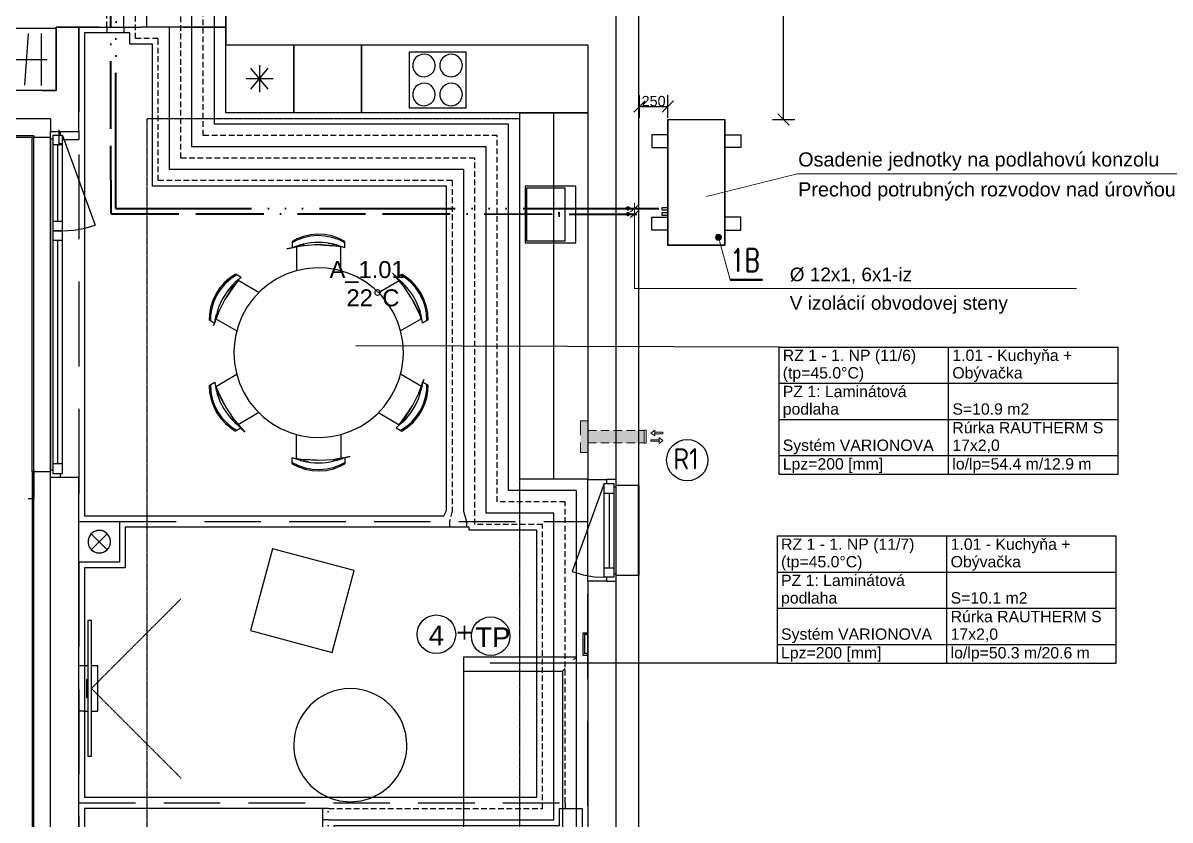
# Model space of a CAD drawing. Header units: millimetres. Extents: x -9498 to 115159, y -2045 to 31741.
# Drawn here: x 9989 to 20133, y 1968 to 9016 of the extents above; entities that cross this region are included whole.
import ezdxf

# ---------------------------------------------------------------- set-up
doc = ezdxf.new("R2010")
doc.units = ezdxf.units.MM
for name, pattern in [('__IARKOVAN___3MM', [6, 3, -3]), ('ACAD_ISO06W100', [36, 24, -3, 0, -3, 0, -3, 0, -3]), ('ACAD_ISO11W100', [33, 12, -3, 12, -3, 0, -3]), ('CIARKOVANA_1_5MM', [3, 1.5, -1.5]), ('DASH', [75, 50, -25]), ('DASHEDX2', [38.1, 25.4, -12.7]), ('DOT', [25, 0, -25]), ('NAD_ROVINOU_REZU__VIDITE__N___', [6, 3, -1.5, 0, -1.5])]:
    doc.linetypes.add(name, pattern=pattern)
doc.layers.get('Defpoints').update_dxf_attribs({"color": 242})
for name, color, linetype in [('DILATA_N___K_RY', 7, 'Continuous'), ('DXF_LAYER', 1, 'Continuous'), ('koty1', 7, 'Continuous'), ('ODVODN__POTRUBIE___PODL__VYK_', 7, 'Continuous'), ('PODLAHOVKA', 7, 'Continuous'), ('PR_VODN__POTRUBIE___PODL__VYK_', 7, 'Continuous'), ('ROZDELENIE_OKRUHOV', 7, 'Continuous'), ('TABU_KY', 7, 'Continuous'), ('UK_LEGENDA', 7, 'Continuous'), ('vyk-KOTY', 4, 'Continuous'), ('vyk-privod2', 7, 'Continuous'), ('vyk-vratka-ZARIADENIE', 7, 'Continuous'), ('Z_NA_PRECHODOV_CH_POTRUB_', 7, 'Continuous')]:
    doc.layers.add(name, color=color, linetype=linetype)
for name, color, linetype, lineweight in [('OKRAJOV__DILAT_CIA_PDL', 2, 'Continuous', 30), ('PISMO-R', 6, 'Continuous', 9), ('ROZVOD', 1, 'Continuous', 50), ('UK_VZT_JEDNOTKY', 150, 'DASHEDX2', 15), ('vyk-tc-privod', 175, 'ACAD_ISO06W100', 40), ('vyk-tc-vratka', 30, 'ACAD_ISO11W100', 40), ('vyk_POPIS', 7, 'Continuous', 20)]:
    doc.layers.add(name, color=color, linetype=linetype, lineweight=lineweight)
doc.styles.add('ARIAL', font='arial.ttf')
doc.styles.add('ISOCP', font='isocp.shx')
doc.styles.add('ISOCPEUR', font='arial.ttf')
doc.styles.add('ISOCPEUR_4', font='isocpeur.ttf', dxfattribs={"height": 100})
doc.styles.add('TEXT125', font='romans.shx', dxfattribs={"width": 0.8, "height": 100})
doc.dimstyles.new('CS_Priebežná_-_2_0_mm__stavbárska_čiarka_čERVENA', dxfattribs={"dimscale": 304.8, "dimtxt": 99.598118, "dimasz": 0.328084, "dimexe": 0.328084, "dimexo": 0.0625, "dimgap": 0, "dimtad": 1, "dimdec": 0, "dimrnd": 5, "dimzin": 0, "dimdsep": 46, "dimtxsty": 'ISOCPEUR_4', "dimblk1": 'OBLIQUE', "dimblk2": 'OBLIQUE', "dimsah": 1, "dimcen": 0.09, "dimazin": 0, "dimtfac": 1, "dimtdec": 4, "dimtix": 1, "dimtmove": 0, "dimatfit": 3, "dimfxl": 0.328084, "dimfxlon": 1, "dimtvp": 1, "dimtolj": 1, "dimtzin": 0, "dimarcsym": 2})

# ---------------------------------------------------------------- blocks, each defined once
blk = doc.blocks.new('podklad')
at = {"layer": 'DXF_LAYER', "color": 8, "linetype": 'Continuous'}
for p, q in [((25271.996293, -15327.882778), (25271.996293, -6593.207485)), ((25071.996293, -15277.882778), (25071.996293, -6793.207485)), ((21621.996293, -11172.883266), (21621.996293, -11435.383266)), ((16621.995805, -11287.883266), (20121.996293, -11287.883266)), ((19844.02852, -11792.32272), (19876.11641, -11333.443813)), ((19990.072465, -11792.883266), (19990.072465, -11332.883266)), ((20321.996293, -11277.883266), (20121.996293, -11277.883266)), ((20121.996293, -11277.883266), (20121.996293, -11837.883266)), ((20121.996293, -11287.883266), (20121.996293, -11837.883266)), ((20321.996293, -12199.883266), (20321.996293, -11277.883266)), ((21621.996293, -11435.383266), (24821.996293, -11435.383266)), ((21621.996293, -12035.383266), (21621.996293, -11435.383266)), ((21621.996293, -11435.383266), (22221.996293, -11435.383266)), ((22221.996293, -11435.383266), (22221.996293, -12035.383266)), ((22221.996293, -12035.383266), (22221.996293, -11435.383266)), ((22221.996293, -11435.383266), (22821.996293, -11435.383266)), ((22821.996293, -11435.383266), (22821.996293, -12035.383266)), ((22821.996293, -12035.383266), (22821.996293, -11435.383266)), ((22821.996293, -11435.383266), (24821.996293, -11435.383266)), ((24821.996293, -11435.383266), (24821.996293, -15277.882778)), ((24821.996293, -11435.383266), (24821.996293, -12035.383266)), ((16701.995805, -11562.883266), (20041.996293, -11562.883266)), ((23244.373246, -11495.383266), (23744.373246, -11495.383266)), ((23244.373246, -11995.383266), (23244.373246, -11495.383266)), ((23744.373246, -11495.383266), (23744.373246, -11995.383266)), ((21996.99727, -11825.115688), (21842.728715, -11641.265102)), ((21842.728715, -11825.115688), (21996.99727, -11641.265102)), ((21919.863481, -11613.190884), (21919.863481, -11853.190884)), ((21799.863481, -11733.190884), (22039.863481, -11733.190884)), ((20121.996293, -11837.883266), (16621.995805, -11837.883266)), ((20121.996293, -11837.883266), (16621.995805, -11837.883266)), ((22221.996293, -12035.383266), (21621.996293, -12035.383266)), ((22821.996293, -12035.383266), (22221.996293, -12035.383266)), ((24821.996293, -12035.383266), (22821.996293, -12035.383266)), ((23744.373246, -11995.383266), (23244.373246, -11995.383266)), ((24221.996293, -15275.383266), (24221.996293, -12035.383266)), ((24221.996293, -12035.383266), (24821.996293, -12035.383266)), ((24521.996293, -15275.383266), (24521.996293, -12035.383266)), ((24521.996293, -12035.383266), (24821.996293, -12035.383266)), ((24821.996293, -12035.383266), (24821.996293, -15275.383266)), ((24821.996293, -12035.383266), (24821.996293, -15275.383266)), ((20071.996293, -12087.883266), (16671.995805, -12087.883266)), ((20071.996293, -12087.883266), (20071.996293, -12199.883266)), ((19921.996293, -12237.883266), (16821.996293, -12237.883266)), ((16833.996293, -12249.883266), (20071.996293, -12249.883266)), ((19909.996293, -15209.882778), (19909.996293, -12249.883266)), ((19921.996293, -12237.883266), (19921.996293, -12249.883266)), ((19921.996293, -15209.882778), (19921.996293, -12249.883266)), ((20071.996293, -12199.88229), (20155.996293, -12199.883266)), ((20071.996293, -12260.88229), (20071.996293, -12199.88229)), ((20091.996293, -12270.88229), (20071.996293, -12260.88229)), ((20071.996293, -15198.882778), (20071.996293, -12260.88229)), ((20071.996293, -12260.883266), (20071.996293, -15198.882778)), ((20091.996293, -12235.88229), (20091.996293, -12270.88229)), ((20155.996293, -12235.883266), (20091.996293, -12235.88229)), ((20091.996293, -12270.88229), (20091.996293, -13079.882778)), ((20155.996293, -12199.883266), (20321.996293, -12199.883266)), ((20155.996293, -12199.883266), (20155.996293, -12235.883266)), ((20175.996293, -12235.883266), (20155.996293, -12235.883266)), ((20175.996293, -12235.883266), (20464.661332, -13028.983364)), ((20175.996293, -13079.882778), (20175.996293, -12235.883266)), ((20175.996293, -12272.883266), (20321.996293, -12272.883266)), ((20321.996293, -12199.883266), (20321.996293, -12272.883266)), ((20175.996293, -12319.883266), (20091.996293, -12319.88229)), ((20133.996293, -12319.883266), (20133.996293, -12995.882778)), ((24717.625199, -12685.382778), (24267.625199, -12685.382778)), ((24267.625199, -12685.382778), (24267.625199, -13185.382778)), ((24282.133012, -13170.382778), (24282.133012, -12700.382778)), ((24282.133012, -12700.382778), (24617.625199, -12700.382778)), ((24617.625199, -12700.382778), (24617.625199, -13170.382778)), ((24717.625199, -13185.382778), (24717.625199, -12685.382778)), ((20175.996293, -12995.882778), (20091.996293, -12995.882778)), ((20091.996293, -13079.882778), (20175.996293, -13079.882778)), ((20175.996293, -13079.882778), (20091.996293, -13079.882778)), ((20091.996293, -13079.882778), (20091.996293, -15188.882778)), ((20175.996293, -15223.882778), (20175.996293, -13079.882778)), ((20175.996293, -13163.882778), (20091.996293, -13163.882778)), ((20133.996293, -13163.882778), (20133.996293, -15139.882778)), ((22207.781449, -13173.02145), (22207.781449, -13229.882778)), ((22673.745317, -13229.882778), (22673.745317, -13173.02145)), ((24267.625199, -13185.382778), (24717.625199, -13185.382778)), ((24617.625199, -13170.382778), (24282.133012, -13170.382778)), ((22244.763871, -13220.310513), (22244.763871, -13433.807095)), ((22281.976762, -13203.514126), (22290.859574, -13213.414028)), ((22315.060746, -13210.540981), (22303.676957, -13197.854458)), ((22577.850785, -13197.854458), (22566.466996, -13210.540981)), ((22590.667192, -13213.414028), (22599.550981, -13203.514126)), ((22636.763871, -13433.174282), (22636.763871, -13220.310513)), ((21756.65059, -13491.406704), (21707.441606, -13462.917446)), ((23127.34102, -13491.406704), (23176.550004, -13462.917446)), ((21680.885942, -13558.349575), (21686.161332, -13574.558559)), ((21700.77266, -13555.053677), (21696.656449, -13542.405727)), ((21913.822465, -13625.13229), (21729.837113, -13518.615688)), ((22970.169145, -13625.13229), (23154.154496, -13518.615688)), ((23183.218949, -13555.053677), (23187.33516, -13542.405727)), ((23203.105668, -13558.349575), (23197.830277, -13574.558559)), ((21560.199418, -13792.13229), (21543.515824, -13795.628384)), ((23323.792192, -13792.13229), (23340.475785, -13795.628384)), ((21473.978715, -13866.176724), (21523.187699, -13894.665493)), ((21533.432817, -13857.864224), (21717.239457, -13964.276821)), ((21537.542192, -13817.244106), (21550.55977, -13814.516079)), ((23350.558793, -13857.864224), (23166.752152, -13964.276821)), ((23346.449418, -13817.244106), (23333.43184, -13814.516079)), ((23410.012895, -13866.176724), (23360.80391, -13894.665493)), ((21533.432817, -14454.066372), (21717.239457, -14347.653774)), ((23350.558793, -14454.066372), (23166.752152, -14347.653774)), ((21473.978715, -14445.753872), (21523.187699, -14417.265102)), ((21537.542192, -14494.686489), (21550.55977, -14497.414516)), ((23346.449418, -14494.686489), (23333.43184, -14497.414516)), ((23410.012895, -14445.75436), (23360.80391, -14417.265102)), ((21560.199418, -14519.798306), (21543.515824, -14516.302212)), ((23323.792192, -14519.798306), (23340.475785, -14516.302212)), ((21913.822465, -14686.798306), (21729.837113, -14793.314907)), ((22970.169145, -14686.798306), (23154.154496, -14793.314907)), ((21680.885942, -14753.58102), (21686.161332, -14737.372036)), ((21700.77266, -14756.876919), (21696.656449, -14769.524868)), ((23183.218949, -14756.876919), (23187.33516, -14769.524868)), ((23203.105668, -14753.58102), (23197.830277, -14737.372036)), ((21756.65059, -14820.523891), (21707.440629, -14849.013149)), ((22244.763871, -15091.620083), (22244.763871, -14878.123501)), ((22636.763871, -14878.756313), (22636.763871, -15091.620083)), ((23127.34102, -14820.523891), (23176.550004, -14849.013149)), ((22207.781449, -15138.909145), (22207.781449, -15082.047817)), ((22281.976762, -15108.41647), (22290.859574, -15098.516567)), ((22315.060746, -15101.389614), (22303.676957, -15114.076138)), ((22577.850785, -15114.076138), (22566.466996, -15101.389614)), ((22590.667192, -15098.516567), (22599.550981, -15108.41647)), ((22673.745317, -15082.047817), (22673.745317, -15138.909145)), ((19909.996293, -15209.882778), (19909.996293, -19062.8829)), ((20071.996293, -15209.882778), (19909.996293, -15209.882778)), ((19921.996293, -19062.8829), (19921.996293, -15209.882778)), ((20071.996293, -15198.882778), (20091.996293, -15188.882778)), ((20071.996293, -15259.882778), (20071.996293, -15198.882778)), ((20175.996293, -15139.882778), (20091.996293, -15139.882778)), ((20091.996293, -15188.882778), (20091.996293, -15223.882778)), ((20071.996293, -19022.8829), (20071.996293, -15259.882778)), ((20155.996293, -15259.882778), (20071.996293, -15259.882778)), ((20091.996293, -15223.882778), (20155.996293, -15223.882778)), ((20155.996293, -15223.882778), (20175.996293, -15223.882778)), ((20155.996293, -15223.882778), (20155.996293, -15259.882778)), ((20321.996293, -15259.882778), (20155.996293, -15259.882778)), ((20321.996293, -19022.8829), (20321.996293, -15259.882778)), ((24821.996293, -15275.383266), (24221.996293, -15275.383266)), ((24821.996293, -15275.383266), (24521.996293, -15275.383266)), ((24967.996293, -15313.882778), (24684.80391, -16091.948208)), ((24821.996293, -15277.882778), (24987.996293, -15277.882778)), ((24821.996293, -16177.882778), (24821.996293, -15277.882778)), ((24967.996293, -15313.882778), (24987.996293, -15313.882778)), ((24967.996293, -16141.882778), (24967.996293, -15313.882778)), ((25071.996293, -15277.882778), (24987.996293, -15277.882778)), ((24987.996293, -15277.882778), (24987.996293, -15313.882778)), ((24987.996293, -15313.882778), (25051.996293, -15313.882778)), ((25051.996293, -15313.882778), (25051.996293, -15347.882778)), ((25071.996293, -15338.882778), (25071.996293, -15277.882778)), ((24967.996293, -15397.882778), (25051.996293, -15397.882778)), ((25009.996293, -15397.882778), (25009.996293, -16057.882778)), ((25051.996293, -15347.882778), (25071.996293, -15338.882778)), ((25051.996293, -15347.882778), (25051.996293, -16107.882778)), ((25071.996293, -15327.882778), (25271.996293, -15327.882778)), ((25071.996293, -16116.882778), (25071.996293, -15338.882778)), ((25071.996293, -16116.882778), (25071.996293, -15338.882778)), ((25266.996293, -15327.882778), (25266.996293, -16127.882778)), ((25271.996293, -15327.882778), (25271.996293, -16127.882778)), ((20431.285356, -15757.172329), (20501.996293, -15827.882778)), ((20501.996293, -15827.882778), (20572.706254, -15757.172329)), ((20501.996293, -15827.882778), (20431.285356, -15898.593716)), ((20572.706254, -15898.593716), (20501.996293, -15827.882778)), ((22032.540238, -15889.389614), (21838.425981, -16613.83395)), ((22756.984574, -16083.503872), (22032.540238, -15889.389614)), ((22562.870317, -16807.948208), (22756.984574, -16083.503872)), ((24967.996293, -16057.882778), (25051.996293, -16057.882778)), ((25071.996293, -16116.882778), (25051.996293, -16107.882778)), ((25051.996293, -16107.882778), (25051.996293, -16141.882778)), ((25071.996293, -16177.882778), (25071.996293, -16116.882778)), ((25271.996293, -16127.882778), (25071.996293, -16127.882778)), ((25271.996293, -20864.446297), (25271.996293, -16127.882778)), ((24821.996293, -16177.882778), (24821.996293, -20414.446285)), ((24987.996293, -16177.882778), (24821.996293, -16177.882778)), ((24987.996293, -16141.882778), (24967.996293, -16141.882778)), ((25051.996293, -16141.882778), (24987.996293, -16141.882778)), ((24987.996293, -16141.882778), (24987.996293, -16177.882778)), ((24987.996293, -16177.882778), (25071.996293, -16177.882778)), ((25071.996293, -20664.446301), (25071.996293, -16177.882778)), ((20431.996293, -16525.074673), (20401.996293, -16525.074673)), ((20401.996293, -16525.074673), (20401.996293, -17725.074673)), ((20431.996293, -17725.074673), (20431.996293, -16525.074673)), ((21838.425981, -16613.83395), (22562.870317, -16807.948208)), ((20371.996293, -16925.074673), (20321.996293, -16925.074673)), ((20401.996293, -16925.074673), (20371.996293, -16925.074673)), ((20371.996293, -16925.074673), (20371.996293, -17325.074673)), ((20488.902543, -16925.074673), (20431.996293, -16925.074673)), ((20488.902543, -17325.074673), (20488.902543, -16925.074673)), ((24721.996293, -16847.883022), (23721.996293, -16847.883022)), ((23721.996293, -16847.883022), (23721.996293, -16872.883022)), ((23721.996293, -16872.883022), (23721.996293, -16947.883022)), ((24721.996293, -18847.883022), (24721.996293, -16847.883022)), ((23721.996293, -16947.883022), (23721.996293, -16972.883022)), ((23721.996293, -16972.883022), (24596.996293, -16972.883022)), ((23721.996293, -16972.883022), (23721.996293, -18847.883022)), ((24596.996293, -16972.883022), (24596.996293, -18847.883022)), ((20401.996293, -17045.074673), (20388.769731, -17045.074673)), ((20388.769731, -17045.074673), (20388.769731, -17205.074673)), ((20388.769731, -17205.074673), (20401.996293, -17205.074673)), ((20321.996293, -17324.159878), (20372.224809, -17324.159878)), ((20371.996293, -17325.074673), (20401.996293, -17325.074673)), ((20431.996293, -17325.074673), (20488.902543, -17325.074673)), ((20401.996293, -17725.074673), (20431.996293, -17725.074673))]:
    blk.add_line(p, q, dxfattribs=at)
at = {"layer": 'DXF_LAYER', "color": 8, "linetype": 'NAD_ROVINOU_REZU__VIDITE__N___'}
for p, q in [((24221.996293, -12087.883266), (20921.996293, -12087.883266)), ((20921.996293, -12087.883266), (20921.996293, -19814.446255)), ((24221.996293, -19814.446255), (24221.996293, -12087.883266)), ((19921.996293, -15197.882778), (19921.996293, -15447.882778)), ((19921.996293, -15447.882778), (19871.996293, -15447.882778))]:
    blk.add_line(p, q, dxfattribs=at)
at = {"layer": 'DXF_LAYER', "color": 8, "linetype": '__IARKOVAN___3MM'}
for p, q in [((20146.996293, -12308.883266), (20146.996293, -12186.883266)), ((20175.996293, -12308.883266), (20146.996293, -12308.883266)), ((20321.996293, -15647.882778), (20681.996293, -15647.882778)), ((20321.996293, -16007.882778), (20321.996293, -15647.882778)), ((20681.996293, -15647.882778), (20681.996293, -16007.882778)), ((20681.996293, -16007.882778), (20321.996293, -16007.882778))]:
    blk.add_line(p, q, dxfattribs=at)
at = {"layer": 'DXF_LAYER', "color": 8, "linetype": 'CIARKOVANA_1_5MM'}
for q in [(21223.955277, -16333.1152), (21223.955277, -17917.034145)]:
    blk.add_line((20431.996293, -17125.074673), q, dxfattribs=at)
at = {"layer": 'DXF_LAYER', "color": 8, "linetype": 'Continuous'}
for points in [[(23473.415238, -11617.178188), (23468.948442, -11587.626431), (23468.948442, -11587.626431), (23455.948442, -11560.714321), (23435.576371, -11538.845181), (23409.65059, -11523.974087), (23380.488481, -11517.429165), (23350.695512, -11519.793423), (23322.930863, -11530.856899), (23299.675981, -11549.63229), (23283.008012, -11574.439907), (23274.416215, -11603.065884), (23274.667192, -11632.952602), (23283.739457, -11661.430141), (23300.822465, -11685.954556), (23324.388871, -11704.335415), (23352.336137, -11714.931118), (23382.165238, -11716.794399), (23411.21309, -11709.759243), (23436.884965, -11694.454556), (23456.886918, -11672.246548), (23469.43184, -11645.119595), (23473.415238, -11617.178188)], [(23713.415238, -11617.178188), (23708.948442, -11587.626431), (23708.948442, -11587.626431), (23695.948442, -11560.714321), (23675.576371, -11538.845181), (23649.65059, -11523.974087), (23620.488481, -11517.429165), (23590.695512, -11519.793423), (23562.930863, -11530.856899), (23539.675981, -11549.63229), (23523.008012, -11574.439907), (23514.416215, -11603.065884), (23514.667192, -11632.952602), (23523.739457, -11661.430141), (23540.822465, -11685.954556), (23564.388871, -11704.335415), (23592.336137, -11714.931118), (23622.165238, -11716.794399), (23651.21309, -11709.759243), (23676.884965, -11694.454556), (23696.886918, -11672.246548), (23709.43184, -11645.119595), (23713.415238, -11617.178188)], [(23473.415238, -11873.588345), (23468.948442, -11844.036587), (23468.948442, -11844.036587), (23455.948442, -11817.124477), (23435.576371, -11795.255337), (23409.65059, -11780.384243), (23380.488481, -11773.839321), (23350.695512, -11776.203579), (23322.930863, -11787.267056), (23299.675981, -11806.042446), (23283.008012, -11830.850063), (23274.416215, -11859.47604), (23274.667192, -11889.362759), (23283.739457, -11917.840298), (23300.822465, -11942.364712), (23324.388871, -11960.745571), (23352.336137, -11971.341274), (23382.165238, -11973.204556), (23411.21309, -11966.169399), (23436.884965, -11950.864712), (23456.886918, -11928.656704), (23469.43184, -11901.529751), (23473.415238, -11873.588345)], [(23713.415238, -11873.588345), (23708.948442, -11844.036587), (23708.948442, -11844.036587), (23695.948442, -11817.124477), (23675.576371, -11795.255337), (23649.65059, -11780.384243), (23620.488481, -11773.839321), (23590.695512, -11776.203579), (23562.930863, -11787.267056), (23539.675981, -11806.042446), (23523.008012, -11830.850063), (23514.416215, -11859.47604), (23514.667192, -11889.362759), (23523.739457, -11917.840298), (23540.822465, -11942.364712), (23564.388871, -11960.745571), (23592.336137, -11971.341274), (23622.165238, -11973.204556), (23651.21309, -11966.169399), (23676.884965, -11950.864712), (23696.886918, -11928.656704), (23709.43184, -11901.529751), (23713.415238, -11873.588345)], [(24567.625199, -12955.382778), (24566.538285, -12915.412563), (24567.625199, -12915.382778)], [(24567.625199, -12915.382778), (24568.712113, -12955.352993), (24567.625199, -12955.382778)], [(20175.996293, -13079.883266), (20277.033402, -13073.813931), (20277.033402, -13073.813931), (20376.61641, -13055.692837), (20464.661332, -13028.983852)], [(22673.746293, -13173.02145), (22617.402543, -13144.911099), (22617.402543, -13144.911099), (22557.748246, -13124.760708), (22495.899613, -13112.948696), (22433.016801, -13109.696743), (22370.280473, -13115.065395), (22308.864457, -13128.954067), (22249.923051, -13151.102505), (22207.781449, -13173.02145)], [(22673.746293, -13185.02145), (22617.402543, -13156.911099), (22617.402543, -13156.911099), (22557.748246, -13136.760708), (22495.899613, -13124.948696), (22433.016801, -13121.696743), (22370.280473, -13127.065395), (22308.864457, -13140.954067), (22249.923051, -13163.102505), (22207.781449, -13185.02145)], [(22290.860551, -13213.41354), (22159.61641, -13238.071743), (22244.763871, -13220.310024)], [(22281.976762, -13203.514126), (22210.925981, -13228.531704), (22210.925981, -13228.531704), (22207.781449, -13229.88229)], [(22303.676957, -13197.85397), (22231.721879, -13220.136196), (22281.976762, -13203.514126)], [(22590.668168, -13213.41354), (22457.467973, -13203.882778), (22566.466996, -13210.540981)], [(22599.550981, -13203.514126), (22525.880082, -13187.812954), (22577.850785, -13197.85397)], [(22673.746293, -13229.88229), (22602.842973, -13204.450649), (22602.842973, -13204.450649), (22599.550981, -13203.514126)], [(21707.440629, -13462.917446), (21654.883012, -13497.594204), (21654.883012, -13497.594204), (21607.555863, -13539.125454), (21566.345902, -13586.732876), (21532.02559, -13639.523403), (21505.238481, -13696.507778), (21486.486527, -13756.617153), (21476.123246, -13818.724575), (21473.978715, -13866.176235)], [(21717.826371, -13468.929653), (21665.268754, -13503.606411), (21665.268754, -13503.606411), (21617.941606, -13545.137661), (21576.731645, -13592.745083), (21542.411332, -13645.53561), (21515.624223, -13702.519985), (21496.87227, -13762.62936), (21486.508988, -13824.736782), (21484.364457, -13872.188442)], [(23191.996293, -14155.965298), (23186.354692, -14064.150356), (23186.354692, -14064.150356), (23169.516801, -13973.717251), (23141.733598, -13886.025356), (23103.425004, -13802.394009), (23055.165238, -13724.081509), (22997.682817, -13652.266079), (22931.840043, -13588.027798), (22858.629106, -13532.333462), (22779.15059, -13486.019985), (22694.600785, -13449.784634), (22606.250199, -13424.172329), (22515.42891, -13409.568813), (22423.503129, -13406.193325), (22331.855668, -13414.096645), (22241.865434, -13433.160122), (22154.884965, -13463.096645), (22072.223832, -13503.45602), (21995.125199, -13553.631313), (21924.749223, -13612.867641), (21862.15352, -13680.273891), (21808.281449, -13754.835903), (21763.941606, -13835.432095), (21729.801957, -13920.850063), (21706.376176, -14009.805141), (21694.015824, -14100.958462), (21691.996293, -14155.965298)], [(21756.649613, -13491.406704), (21699.115434, -13540.026333), (21699.115434, -13540.026333), (21696.656449, -13542.405727)], [(23183.218949, -13555.053677), (23096.121293, -13453.826138), (23154.154496, -13518.616177)], [(23197.830277, -13574.558559), (23112.861527, -13471.537075), (23183.218949, -13555.053677)], [(23187.334184, -13542.405239), (23130.08516, -13493.450649), (23130.08516, -13493.450649), (23127.34102, -13491.406216)], [(23399.627152, -13872.188931), (23395.725785, -13809.343227), (23395.725785, -13809.343227), (23383.274613, -13747.620083), (23362.508988, -13688.176724), (23333.817582, -13632.126919), (23297.738481, -13580.522427), (23254.947465, -13534.330532), (23206.248246, -13494.416958), (23166.165238, -13468.929653)], [(23410.012895, -13866.176724), (23406.111527, -13803.33102), (23406.111527, -13803.33102), (23393.660356, -13741.607876), (23372.894731, -13682.164516), (23344.203324, -13626.114712), (23308.124223, -13574.51022), (23265.333207, -13528.318325), (23216.633988, -13488.404751), (23176.550981, -13462.917446)], [(21680.884965, -13558.350063), (21632.55977, -13616.131313), (21632.55977, -13616.131313), (21592.042192, -13679.631802), (21560.000199, -13747.803188), (21543.515824, -13795.628384)], [(21686.161332, -13574.558559), (21613.495317, -13686.597134), (21613.495317, -13686.597134), (21560.199418, -13792.13229)], [(21700.77266, -13555.053677), (21625.787309, -13665.553188), (21686.161332, -13574.558559)], [(21696.656449, -13542.405727), (21646.156449, -13598.296352), (21680.884965, -13558.350063)], [(21729.837113, -13518.616177), (21650.507035, -13626.039028), (21700.77266, -13555.053677)], [(23323.792192, -13792.13229), (23262.813676, -13673.327114), (23262.813676, -13673.327114), (23197.830277, -13574.558559)], [(23340.474809, -13795.628384), (23314.429887, -13724.948208), (23314.429887, -13724.948208), (23279.536332, -13658.191372), (23236.37227, -13596.459438), (23203.104692, -13558.349087)], [(23333.43184, -13814.516079), (23274.942582, -13694.465786), (23323.792192, -13792.13229)], [(21560.199418, -13792.13229), (21513.166215, -13917.116177), (21550.55977, -13814.516079)], [(21543.515824, -13795.628384), (21526.74727, -13869.064419), (21537.541215, -13817.244106)], [(23346.449418, -13817.243618), (23323.125199, -13745.619595), (23340.474809, -13795.628384)], [(21537.541215, -13817.244106), (21523.593949, -13891.267544), (21523.593949, -13891.267544), (21523.187699, -13894.665981)], [(23360.802934, -13894.665493), (23347.288285, -13820.561489), (23347.288285, -13820.561489), (23346.449418, -13817.243618)], [(21691.996293, -14155.965298), (21697.637895, -14247.779751), (21697.637895, -14247.779751), (21714.475785, -14338.213345), (21742.258988, -14425.905239), (21780.567582, -14509.536587), (21828.827348, -14587.848599), (21886.30977, -14659.664028), (21952.152543, -14723.902309), (22025.363481, -14779.597134), (22104.841996, -14825.91061), (22189.391801, -14862.145962), (22277.742387, -14887.758266), (22368.563676, -14902.361782), (22460.489457, -14905.73727), (22552.136918, -14897.83395), (22642.127152, -14878.770474), (22729.107621, -14848.83395), (22811.768754, -14808.474575), (22888.867387, -14758.299282), (22959.243363, -14699.062954), (23021.839067, -14631.656704), (23075.712113, -14557.094692), (23120.050981, -14476.498501), (23154.190629, -14391.080532), (23177.61641, -14302.125454), (23189.976762, -14210.971645), (23191.996293, -14155.965298)], [(23323.792192, -14519.798306), (23370.825395, -14394.814419), (23333.43184, -14497.414516)], [(21473.979692, -14445.753872), (21477.881059, -14508.599087), (21477.881059, -14508.599087), (21490.331254, -14570.322231), (21511.096879, -14629.766079), (21539.789262, -14685.815395), (21575.868363, -14737.419888), (21618.659379, -14783.61227), (21667.358598, -14823.525845), (21707.441606, -14849.013149)], [(21484.364457, -14439.741665), (21488.265824, -14502.58688), (21488.265824, -14502.58688), (21500.71602, -14564.310024), (21521.481645, -14623.753872), (21550.174027, -14679.803188), (21586.253129, -14731.407681), (21629.044145, -14777.600063), (21677.743363, -14817.513638), (21717.826371, -14843.000942)], [(21523.188676, -14417.265102), (21536.703324, -14491.368618), (21536.703324, -14491.368618), (21537.542192, -14494.686977)], [(21533.432817, -14454.066372), (21587.090043, -14576.352016), (21550.55977, -14497.414516)], [(21537.542192, -14494.686977), (21560.865434, -14566.311001), (21543.516801, -14516.302212)], [(21550.55977, -14497.414516), (21609.048051, -14617.464321), (21560.199418, -14519.798306)], [(23166.165238, -14843.000942), (23218.722856, -14808.324184), (23218.722856, -14808.324184), (23266.050004, -14766.792934), (23307.259965, -14719.185513), (23341.581254, -14666.394497), (23368.367387, -14609.410122), (23387.11934, -14549.300747), (23397.482621, -14487.193325), (23399.627152, -14439.741665)], [(23176.550981, -14849.013149), (23229.108598, -14814.336391), (23229.108598, -14814.336391), (23276.435746, -14772.805141), (23317.645707, -14725.19772), (23351.966996, -14672.406704), (23378.753129, -14615.422329), (23397.505082, -14555.312954), (23407.868363, -14493.205532), (23410.012895, -14445.753872)], [(23340.475785, -14516.302212), (23357.24434, -14442.866177), (23346.450395, -14494.686489)], [(23346.450395, -14494.686489), (23360.39766, -14420.663052), (23360.39766, -14420.663052), (23360.80391, -14417.264614)], [(21543.516801, -14516.302212), (21569.561723, -14586.981899), (21569.561723, -14586.981899), (21604.455277, -14653.739224), (21647.61934, -14715.471157), (21680.885942, -14753.58102)], [(21560.199418, -14519.798306), (21621.176957, -14638.602993), (21621.176957, -14638.602993), (21686.160356, -14737.372036)], [(23197.830277, -14737.372036), (23270.496293, -14625.333462), (23270.496293, -14625.333462), (23323.792192, -14519.798306)], [(23203.105668, -14753.58102), (23251.43184, -14695.79977), (23251.43184, -14695.79977), (23291.949418, -14632.299282), (23323.99141, -14564.127895), (23340.475785, -14516.302212)], [(23154.154496, -14793.314419), (23233.485551, -14685.891567), (23183.218949, -14756.876919)], [(23183.218949, -14756.876919), (23258.204301, -14646.376919), (23197.830277, -14737.372036)], [(21680.885942, -14753.58102), (21736.220902, -14804.689419), (21696.657426, -14769.525356)], [(21686.160356, -14737.372036), (21771.129106, -14840.393032), (21700.77266, -14756.876919)], [(21696.657426, -14769.525356), (21753.906449, -14818.479946), (21753.906449, -14818.479946), (21756.65059, -14820.523891)], [(21700.77266, -14756.876919), (21787.86934, -14858.104458), (21729.836137, -14793.314419)], [(23127.341996, -14820.523891), (23184.876176, -14771.904263), (23184.876176, -14771.904263), (23187.33516, -14769.524868)], [(22207.781449, -15082.048306), (22278.68477, -15107.479946), (22278.68477, -15107.479946), (22281.976762, -15108.41647)], [(22281.976762, -15108.41647), (22355.64766, -15124.117641), (22303.676957, -15114.076626)], [(22290.859574, -15098.517056), (22424.05977, -15108.047817), (22315.061723, -15101.390102)], [(22315.061723, -15101.390102), (22448.430863, -15108.142056), (22448.430863, -15108.142056), (22566.466996, -15101.390102)], [(22566.466996, -15101.390102), (22698.196488, -15079.472622), (22590.668168, -15098.517056)], [(22577.850785, -15114.076626), (22649.805863, -15091.794399), (22599.550981, -15108.41647)], [(22590.668168, -15098.517056), (22721.912309, -15073.858364), (22636.763871, -15091.620571)], [(22599.550981, -15108.41647), (22670.601762, -15083.398891), (22670.601762, -15083.398891), (22673.746293, -15082.048306)], [(22207.781449, -15126.909145), (22264.125199, -15155.019497), (22264.125199, -15155.019497), (22323.779496, -15175.169888), (22385.628129, -15186.981899), (22448.510942, -15190.233852), (22511.248246, -15184.8652), (22572.663285, -15170.976528), (22631.605668, -15148.827602), (22673.746293, -15126.909145)], [(22207.781449, -15138.909145), (22264.125199, -15167.019497), (22264.125199, -15167.019497), (22323.779496, -15187.169888), (22385.628129, -15198.981899), (22448.510942, -15202.233852), (22511.248246, -15196.8652), (22572.663285, -15182.976528), (22631.605668, -15160.827602), (22673.746293, -15138.909145)], [(20601.996293, -15827.882778), (20597.529496, -15798.330532), (20597.529496, -15798.330532), (20584.529496, -15771.418423), (20564.157426, -15749.550259), (20538.231645, -15734.678677), (20509.069535, -15728.133266), (20479.276567, -15730.498013), (20451.511918, -15741.561977), (20428.257035, -15760.336391), (20411.589067, -15785.144985), (20402.99727, -15813.770962), (20403.248246, -15843.657192), (20412.320512, -15872.134731), (20429.40352, -15896.659145), (20452.969926, -15915.040493), (20480.917192, -15925.635708), (20510.746293, -15927.499477), (20539.794145, -15920.464321), (20565.46602, -15905.159145), (20585.467973, -15882.951138), (20598.012895, -15855.824184), (20601.996293, -15827.882778)], [(24684.802934, -16091.948208), (24780.312699, -16120.33102), (24780.312699, -16120.33102), (24878.540238, -16137.036099), (24967.99727, -16141.882778)]]:
    blk.add_lwpolyline(points, dxfattribs=at)
for points in [[(24721.996293, -16847.883022, 0), (24696.996293, -16872.883022, 0)], [(24621.996293, -16947.883022, 0), (24596.996293, -16972.883022, 0)]]:
    blk.add_polyline3d(points, dxfattribs=at)
for centre, radius, start, end in [((22440.763871, -13767.874477), 586.27301, 76.47743, 103.522568), ((22440.763871, -14372.875454), 1169.112061, 96.172369, 97.366758), ((22440.763871, -14372.875454), 1169.112061, 83.827629, 96.172369), ((22440.763871, -14372.875454), 1169.112061, 80.34887, 82.633241), ((22778.477738, -13962.586391), 586.27301, 43.590796, 45.782604), ((22629.098832, -14265.710903), 1169.112061, 157.298546, 159.582917), ((22254.892777, -14265.710903), 1169.112061, 20.417085, 22.701455), ((22254.892777, -14046.219692), 1169.112061, 337.298538, 339.582908), ((22778.478715, -14349.343716), 586.27301, 314.217416, 316.409196), ((22440.763871, -13939.055141), 1169.112061, 260.348889, 262.633232), ((22440.763871, -14544.056118), 586.27301, 256.477428, 283.522573), ((20501.996293, -15827.882778), 100, 45.000001, 135), ((20501.996293, -15827.882778), 100, 224.999996, 314.999992), ((22721.996293, -17626.892544), 500, 0.00001, 180.000005), ((22721.996293, -17626.892544), 500, 180.000005, 0.00001)]:
    blk.add_arc(centre, radius, start, end, dxfattribs=at)
blk = doc.blocks.new('A$C57FC20A3')
at = {"layer": 'vyk-vratka-ZARIADENIE', "color": 6, "lineweight": 30}
for p, q in [((0, 183, -5791), (28, 183, -5791)), ((28, 17, -5791), (28, 183, -5791)), ((0, 17, -5791), (28, 17, -5791)), ((28, 17, -5791), (28, 23, -5791))]:
    blk.add_line(p, q, dxfattribs=at)
at = {"layer": 'vyk-vratka-ZARIADENIE', "color": 6, "lineweight": 30, "elevation": -5791}
blk.add_lwpolyline([(40, 200), (40, 0), (0, 0), (0, 200)], close=True, dxfattribs=at)
blk = doc.blocks.new('wsrt')
at = {"lineweight": 30}
for p, q in [((10237, 1668), (10237, 1806)), ((10237, 1806), (10349, 1806)), ((10349, 1806), (10349, 1665)), ((11080, 1806), (10967, 1806)), ((10967, 1806), (10967, 1665)), ((11080, 1668), (11080, 1806)), ((10104, 1667), (11213, 1667)), ((10104, 1159), (10104, 1667)), ((10104, 1665), (11213, 1665)), ((10106, 1159), (10106, 1667)), ((10905, 1715), (10880, 1715)), ((10880, 1715), (10880, 1665)), ((10905, 1665), (10905, 1715)), ((10951, 1715), (10926, 1715)), ((10926, 1715), (10926, 1665)), ((10951, 1665), (10951, 1715)), ((11211, 1667), (11211, 1159)), ((11213, 1667), (11213, 1159)), ((11213, 1161), (10104, 1161)), ((11213, 1159), (10104, 1159)), ((10237, 1158), (10237, 1020)), ((10349, 1020), (10349, 1161)), ((10967, 1020), (10967, 1161)), ((11080, 1158), (11080, 1020)), ((10237, 1020), (10349, 1020)), ((11080, 1020), (10967, 1020))]:
    blk.add_line(p, q, dxfattribs=at)
blk = doc.blocks.new('_Oblique')
at = {"layer": 'koty1', "color": 0, "lineweight": -2}
blk.add_line((-0.5, -0.5), (0.5, 0.5), dxfattribs=at)
blk = doc.blocks.new('*D30')
at = {"layer": 'Defpoints', "color": 0, "transparency": 16777216}
for p in [(15691, 8277), (15441, 8159), (15691, 8159)]:
    blk.add_point(p, dxfattribs=at)
at = {"layer": 'vyk-KOTY', "color": 0, "lineweight": -2, "transparency": 16777216}
for p, q in [((15441, 8178), (15441, 8377)), ((15691, 8178), (15691, 8377)), ((15441, 8277), (15691, 8277))]:
    blk.add_line(p, q, dxfattribs=at)
at = {"layer": 'vyk-KOTY', "color": 0, "lineweight": -2, "transparency": 16777216, "xscale": 100, "yscale": 100, "zscale": 100, "rotation": 180}
blk.add_blockref('_Oblique', (15441, 8277), dxfattribs=at)
at = {"layer": 'vyk-KOTY', "color": 0, "lineweight": -2, "transparency": 16777216, "xscale": 100, "yscale": 100, "zscale": 100}
blk.add_blockref('_Oblique', (15691, 8277), dxfattribs=at)
at = {"layer": 'vyk-KOTY', "color": 0, "transparency": 16777216, "insert": (15566, 8324), "char_height": 91.4, "attachment_point": 5, "style": 'ARIAL'}
blk.add_mtext('\\A1;250', dxfattribs=at)
blk = doc.blocks.new('*D31')
at = {"layer": 'Defpoints', "color": 0, "transparency": 16777216}
for p in [(15434, 13263), (16716, 13263), (16197, 8161)]:
    blk.add_point(p, dxfattribs=at)
at = {"layer": 'vyk-KOTY', "color": 0, "lineweight": -2, "transparency": 16777216}
for p, q in [((16616, 13263), (16816, 13263)), ((16716, 8161), (16716, 13263)), ((16616, 8161), (16816, 8161))]:
    blk.add_line(p, q, dxfattribs=at)
at = {"layer": 'vyk-KOTY', "color": 0, "lineweight": -2, "transparency": 16777216, "xscale": 100, "yscale": 100, "zscale": 100}
for p, rotation in [((16716, 13263), 90), ((16716, 8161), 270)]:
    blk.add_blockref('_Oblique', p, dxfattribs=dict(at, rotation=rotation))
at = {"layer": 'vyk-KOTY', "color": 0, "transparency": 16777216, "insert": (16670, 10712), "char_height": 91.4, "attachment_point": 5, "rotation": 90, "style": 'ARIAL'}
blk.add_mtext('\\A1;5500', dxfattribs=at)
blk = doc.blocks.new('REK JEDNOTKA')
at = {"layer": 'UK_VZT_JEDNOTKY', "transparency": 33554559}
h = blk.add_hatch(color=256, dxfattribs=at)
h.dxf.hatch_style = 1
h.paths.add_polyline_path([(8105, 34163), (8042, 34163), (8042, 33884), (8105, 33884)])
h.paths.add_polyline_path([(8042, 34078), (7542, 34078), (7542, 33968), (8042, 33968)])
at = {"layer": 'UK_VZT_JEDNOTKY', "color": 7, "ltscale": 5}
for p, q in [((7379, 33990), (7412, 34016)), ((7412, 33964), (7379, 33990)), ((7412, 34016), (7412, 33964)), ((7450, 34082), (7483, 34056)), ((7450, 34030), (7450, 34082)), ((7483, 34056), (7450, 34030))]:
    blk.add_line(p, q, dxfattribs=at)
at = {"layer": 'UK_VZT_JEDNOTKY', "color": 7, "ltscale": 3}
for p, q in [((8042, 34078), (7542, 34078)), ((8042, 33968), (7542, 33968))]:
    blk.add_line(p, q, dxfattribs=at)
at = {"layer": 'UK_VZT_JEDNOTKY', "color": 7, "linetype": 'ByBlock', "ltscale": 5}
blk.add_lwpolyline([(8042, 33884), (8042, 34163), (8105, 34163), (8105, 33884)], close=True, dxfattribs=at)
at = {"layer": 'UK_VZT_JEDNOTKY', "color": 7, "ltscale": 5}
for points in [[(7450, 34049), (7379, 34049), (7379, 34063), (7450, 34063)], [(7412, 33997), (7483, 33997), (7483, 33983), (7412, 33983)], [(7526, 33966), (7526, 34080), (7542, 34080), (7542, 33966)]]:
    blk.add_lwpolyline(points, close=True, dxfattribs=at)
blk = doc.blocks.new('UK_VALUL')
at = {"layer": 'PISMO-R'}
h = blk.add_hatch(color=0, dxfattribs=at)
h.dxf.hatch_style = 1
h.paths.add_polyline_path([(16164.5, 7128.4, 0.3240802), (16139.5, 7146.4, 0.4142136), (16113.3, 7120.2), (16139.5, 7120.2)])
h.paths.add_polyline_path([(16164.5, 7128.4), (16139.5, 7120.2), (16139.5, 7093.9, 0.5104825)])
h.paths.add_polyline_path([(16139.5, 7093.9), (16139.5, 7120.2), (16113.3, 7120.2, 0.4142136)])
h = blk.add_hatch(color=0, dxfattribs=at)
h.dxf.hatch_style = 1
h.paths.add_polyline_path([(16164.5, 7128.4, 0.3240802), (16139.5, 7146.4, 0.4142136), (16113.3, 7120.2), (16139.5, 7120.2)])
h.paths.add_polyline_path([(16164.5, 7128.4), (16139.5, 7120.2), (16139.5, 7093.9, 0.5104825)])
h.paths.add_polyline_path([(16139.5, 7093.9), (16139.5, 7120.2), (16113.3, 7120.2, 0.4142136)])
at = {"layer": 'DILATA_N___K_RY', "linetype": 'DASH', "ltscale": 10}
for p, q in [((10844, 4608.9), (14984, 4608.9)), ((10484, 2119.2), (14984, 2119.7))]:
    blk.add_line(p, q, dxfattribs=at)
at = {"layer": 'ODVODN__POTRUBIE___PODL__VYK_', "color": 172, "linetype": 'DASH'}
for p, q in [((10984, 8878.2), (10984, 9288.9)), ((11584, 8021.4), (11584, 9278.2)), ((10730, 8978.9), (10730, 9088.9)), ((11384, 7821.4), (11384, 9078.2)), ((10730, 8978.9), (10730, 8928.9)), ((11184, 8878.2), (10984, 8878.2)), ((11184, 7621.4), (11184, 8878.2)), ((14184, 8021.4), (11584, 8021.4)), ((14184, 4781.4), (14184, 8021.4)), ((13984, 7821.4), (11384, 7821.4)), ((13984, 4581.4), (13984, 7821.4)), ((13784, 7621.4), (11184, 7621.4)), ((13784, 7621.4), (13784, 6836.7)), ((13784, 6836.7), (13784, 4699.2)), ((14782.7, 4781.4), (14184, 4781.4)), ((14782.7, 2119.7), (14782.7, 4781.4)), ((13784, 4699.2), (13762, 4608.9)), ((13762, 4608.9), (13762, 4558.2)), ((14584, 4581.4), (13984, 4581.4)), ((14584, 2069.7), (14584, 4581.4)), ((12691.2, 2069.7), (12641.2, 2069.7)), ((12691.2, 2069.7), (14584, 2069.7)), ((14782.7, 2119.7), (14782.7, 2069.7))]:
    blk.add_line(p, q, dxfattribs=at)
for points in [[(10984, 8878.2), (10984, 8878.2), (10984, 8878.2), (10984, 8878.2), (10984, 8878.2), (10984, 8878.2)], [(11184, 8878.2), (11184, 8878.2), (11184, 8878.2), (11184, 8878.2), (11184, 8878.2), (11184, 8878.2)], [(11584, 8021.4), (11584, 8021.4), (11584, 8021.4), (11584, 8021.4), (11584, 8021.4), (11584, 8021.4)], [(14184, 8021.4), (14184, 8021.4), (14184, 8021.4), (14184, 8021.4), (14184, 8021.4), (14184, 8021.4)], [(11384, 7821.4), (11384, 7821.4), (11384, 7821.4), (11384, 7821.4), (11384, 7821.4), (11384, 7821.4)], [(13984, 7821.4), (13984, 7821.4), (13984, 7821.4), (13984, 7821.4), (13984, 7821.4), (13984, 7821.4)], [(11184, 7621.4), (11184, 7621.4), (11184, 7621.4), (11184, 7621.4), (11184, 7621.4), (11184, 7621.4)], [(13784, 7621.4), (13784, 7621.4), (13784, 7621.4), (13784, 7621.4), (13784, 7621.4)], [(14184, 4781.4), (14184, 4781.4), (14184, 4781.4), (14184, 4781.4), (14184, 4781.4), (14184, 4781.4)], [(14782.7, 4781.4), (14782.7, 4781.4), (14782.7, 4781.4), (14782.7, 4781.4), (14782.7, 4781.4)], [(13784, 4699.2), (13784, 4699.2)], [(13762, 4608.9), (13762, 4608.9)], [(13984, 4581.4), (13984, 4581.4), (13984, 4581.4), (13984, 4581.4), (13984, 4581.4), (13984, 4581.4)], [(14584, 4581.4), (14584, 4581.4), (14584, 4581.4), (14584, 4581.4), (14584, 4581.4), (14584, 4581.4)], [(14584, 2069.7), (14584, 2069.7), (14584, 2069.7), (14584, 2069.7), (14584, 2069.7), (14584, 2069.7)]]:
    blk.add_lwpolyline(points, dxfattribs=at)
at = {"layer": 'OKRAJOV__DILAT_CIA_PDL', "color": 0, "linetype": 'DASH', "ltscale": 15}
for points in [[(2356.5, 9058.9), (6784, 9058.9), (6784, 8428.9), (10284, 8418.9), (10284, 8978.9), (11784, 8978.9), (11784, 10088.9), (10354, 10088.9), (10364, 12371.9), (8624, 12371.9), (8624, 12233.9), (8509, 12233.9), (8509, 13213.6), (6746.5, 13213.6), (6746.5, 11328.9), (8509, 11328.9), (8509, 11433.9), (8624, 11433.9), (8624, 10088.9), (2356.5, 10088.9), (2356.5, 9058.9)], [(11784, 8978.9), (10484, 8978.9), (10484, 4608.9), (10844, 4608.9), (10844, 4248.9), (10484, 4248.9), (10484, 1233.9), (10359, 1233.9), (10359, -282.7), (14854, -282.7), (14854, -157.7), (14984, -157.7), (14984, 4981.4), (14384, 4981.4), (14384, 8221.4), (11784, 8221.4), (11784, 8978.9)]]:
    blk.add_lwpolyline(points, dxfattribs=at)
at = {"layer": 'PISMO-R', "color": 0}
blk.add_line((16241.9, 6743.3), (16139.5, 7120.2), dxfattribs=at)
blk.add_circle((16139.5, 7120.2), 26.2, dxfattribs=at)
blk.add_circle((16139.5, 7120.2), 26.2, dxfattribs=at)
at = {"layer": 'PODLAHOVKA', "color": 92}
for points in [[(13734, 4705.1), (13734, 7571.4), (11134, 7571.4), (11134, 8828.2), (10934, 8828.2), (10934, 8928.9), (10534, 8928.9), (10534, 4658.9), (10894, 4658.9), (10894, 4658.2), (13712, 4658.2), (13734, 4705.1)], [(10534, 4198.9), (10534, 2169.7), (14534, 2169.7), (14534, 4531.4), (13934, 4531.4), (13934, 4558.2), (10894, 4558.2), (10894, 4198.9), (10534, 4198.9)], [(12641.2, 2069.7), (10534, 2069.7), (10534, 1183.9), (10409, 1183.9), (10409, -232.7), (12641.2, -232.7), (12641.2, 2069.7)], [(14934, 2069.7), (14934, -107.7), (14804, -107.7), (14804, -232.7), (12741.2, -232.7), (12741.2, 1919.7), (14734, 1919.7), (14734, 2069.7), (14934, 2069.7)]]:
    blk.add_lwpolyline(points, dxfattribs=at)
at = {"layer": 'PR_VODN__POTRUBIE___PODL__VYK_', "color": 12}
for p, q in [((11084, 8978.2), (11084, 9388.9)), ((11684, 8121.4), (11684, 9378.2)), ((10880, 8978.9), (10880, 9188.9)), ((11484, 7921.4), (11484, 9178.2)), ((10880, 8978.9), (10880, 8928.9)), ((11284, 8978.2), (11084, 8978.2)), ((11284, 7721.4), (11284, 8978.2)), ((14284, 8121.4), (11684, 8121.4)), ((14284, 4881.4), (14284, 8121.4)), ((14084, 7921.4), (11484, 7921.4)), ((14084, 4681.4), (14084, 7921.4)), ((13884, 7721.4), (11284, 7721.4)), ((13884, 7721.4), (13884, 6836.7)), ((13884, 6836.7), (13884, 4699.2)), ((14882.7, 4881.4), (14284, 4881.4)), ((14882.7, 4881.4), (14882.7, 2119.7)), ((13884, 4699.2), (13912, 4608.9)), ((14684, 4681.4), (14084, 4681.4)), ((14684, 1969.7), (14684, 4681.4)), ((13912, 4608.9), (13912, 4558.2)), ((14882.7, 2119.7), (14882.7, 2069.7)), ((12691.2, 1969.7), (12641.2, 1969.7)), ((12691.2, 1969.7), (14684, 1969.7))]:
    blk.add_line(p, q, dxfattribs=at)
for points in [[(11084, 8978.2), (11084, 8978.2), (11084, 8978.2), (11084, 8978.2), (11084, 8978.2), (11084, 8978.2)], [(11284, 8978.2), (11284, 8978.2), (11284, 8978.2), (11284, 8978.2), (11284, 8978.2), (11284, 8978.2)], [(11684, 8121.4), (11684, 8121.4), (11684, 8121.4), (11684, 8121.4), (11684, 8121.4), (11684, 8121.4)], [(14284, 8121.4), (14284, 8121.4), (14284, 8121.4), (14284, 8121.4), (14284, 8121.4), (14284, 8121.4)], [(11484, 7921.4), (11484, 7921.4), (11484, 7921.4), (11484, 7921.4), (11484, 7921.4), (11484, 7921.4)], [(14084, 7921.4), (14084, 7921.4), (14084, 7921.4), (14084, 7921.4), (14084, 7921.4), (14084, 7921.4)], [(11284, 7721.4), (11284, 7721.4), (11284, 7721.4), (11284, 7721.4), (11284, 7721.4), (11284, 7721.4)], [(13884, 7721.4), (13884, 7721.4), (13884, 7721.4), (13884, 7721.4), (13884, 7721.4), (13884, 7721.4)], [(14284, 4881.4), (14284, 4881.4), (14284, 4881.4), (14284, 4881.4), (14284, 4881.4), (14284, 4881.4)], [(14882.7, 4881.4), (14882.7, 4881.4), (14882.7, 4881.4), (14882.7, 4881.4), (14882.7, 4881.4), (14882.7, 4881.4)], [(13884, 4699.2), (13884, 4699.2)], [(14084, 4681.4), (14084, 4681.4), (14084, 4681.4), (14084, 4681.4), (14084, 4681.4), (14084, 4681.4)], [(14684, 4681.4), (14684, 4681.4), (14684, 4681.4), (14684, 4681.4), (14684, 4681.4), (14684, 4681.4), (14684, 4681.4)], [(13912, 4608.9), (13912, 4608.9)], [(14684, 1969.7), (14684, 1969.7), (14684, 1969.7), (14684, 1969.7), (14684, 1969.7)]]:
    blk.add_lwpolyline(points, dxfattribs=at)
at = {"layer": 'ROZDELENIE_OKRUHOV', "linetype": 'DOT', "ltscale": 5}
blk.add_line((12688.4, 2169.7), (12691.2, -282.7), dxfattribs=at)
at = {"layer": 'ROZVOD', "color": 0}
blk.add_line((16528.8, 6743.3), (16241.9, 6743.3), dxfattribs=at)
at = {"layer": 'TABU_KY'}
for p, q in [((16676, 6150.2), (12933, 6160.2)), ((16676, 6150.2), (19676, 6150.2)), ((18173, 5830.2), (18173, 6150.2)), ((16673, 5830.2), (19673, 5830.2)), ((18173, 5510.2), (18173, 5830.2)), ((16673, 5510.2), (19673, 5510.2)), ((18173, 5190.2), (18173, 5510.2)), ((16673, 5190.2), (19673, 5190.2)), ((18173, 5025.2), (18173, 5190.2)), ((16658, 4480.2), (19658, 4480.2)), ((18158, 4160.2), (18158, 4480.2)), ((16658, 4160.2), (19658, 4160.2)), ((18158, 3840.2), (18158, 4160.2)), ((16658, 3840.2), (19658, 3840.2)), ((18158, 3520.2), (18158, 3840.2)), ((16658, 3520.2), (19658, 3520.2)), ((18158, 3355.2), (18158, 3520.2)), ((16658, 3355.2), (14121, 3355.2))]:
    blk.add_line(p, q, dxfattribs=at)
for points in [[(16673, 6150.2), (16673, 5025.2), (19673, 5025.2), (19673, 6150.2)], [(16658, 4480.2), (16658, 3355.2), (19658, 3355.2), (19658, 4480.2)]]:
    blk.add_lwpolyline(points, dxfattribs=at)
at = {"layer": 'UK_LEGENDA'}
blk.add_circle((15863.6, 5150), 182.2, dxfattribs=at)
at = {"layer": 'vyk-privod2'}
for centre in [(13645, 3610.3), (14125.1, 3594, 11581.6)]:
    blk.add_circle(centre, 170.9, dxfattribs=at)
at = {"layer": 'vyk-tc-privod', "ltscale": 50}
for p, q in [((10810.9, 7374.7), (10813.6, 11624.3)), ((10810.9, 7374.6), (15641, 7376.2))]:
    blk.add_line(p, q, dxfattribs=at)
at = {"layer": 'vyk-tc-privod', "ltscale": 10}
blk.add_circle((15339.2, 7376.2), 12, dxfattribs=at)
at = {"layer": 'vyk-tc-vratka', "ltscale": 50}
for q in [(10765.5, 11574.9), (15641, 7326)]:
    blk.add_line((10767.9, 7328.3), q, dxfattribs=at)
at = {"layer": 'vyk-tc-vratka', "ltscale": 12}
blk.add_circle((15339.2, 7326.2), 12, dxfattribs=at)
at = {"layer": 'vyk_POPIS', "ltscale": 2}
blk.add_line((16835.6, 7681.7), (16034.1, 7482.3), dxfattribs=at)
at = {"layer": 'vyk_POPIS', "color": 7}
for p, q in [((16835.6, 7681.7), (20735.7, 7681.7)), ((15360.6, 7345.1), (15436.2, 7407)), ((15360.5, 7295.1), (15436.1, 7357))]:
    blk.add_line(p, q, dxfattribs=at)
at = {"layer": 'vyk_POPIS', "ltscale": 3}
for q in [(15398.4, 7426.1), (19305.3, 6668.9, 0)]:
    blk.add_line((15397.4, 6668.9), q, dxfattribs=at)
at = {"layer": 'Z_NA_PRECHODOV_CH_POTRUB_', "color": 2}
for p, q in [((10284, 8978.9), (10284, 8978.9)), ((10984, 8978.9), (10984, 8978.9)), ((11784, 8978.9), (11784, 8978.9)), ((11784, 8978.9), (11784, 8978.9)), ((10984, 8878.2), (10984, 8878.2)), ((11184, 8878.2), (11184, 8878.2)), ((10284, 8418.9), (10284, 8418.9)), ((11784, 8221.4), (11784, 8221.4)), ((14384, 8221.4), (14384, 8221.4)), ((11184, 7621.4), (11184, 7621.4)), ((13784, 7621.4), (13784, 7621.4)), ((14384, 4981.4), (14384, 4981.4)), ((14984, 4981.4), (14984, 4981.4)), ((13784, 4699.2), (13784, 4699.2)), ((13762, 4608.9), (13762, 4608.9)), ((13762, 4608.9), (13762, 4608.9)), ((13762, 4608.2), (13762, 4608.2)), ((13984, 4608.2), (13984, 4608.2)), ((13984, 4581.4), (13984, 4581.4)), ((14584, 4581.4), (14584, 4581.4)), ((14984, 4608.9), (14984, 4608.9)), ((14984, 4608.9), (14984, 4608.9)), ((14984, 4608.2), (14984, 4608.2)), ((14984, 4608.2), (14984, 4608.2)), ((12691.2, 2119.7), (12691.2, 2119.7)), ((14984, 2119.7), (14984, 2119.7)), ((12691.2, 1969.7), (12691.2, 1969.7)), ((14684, 1969.7), (14684, 1969.7))]:
    blk.add_line(p, q, dxfattribs=at)
at = {"xscale": -1, "rotation": 90.0000039017224}
blk.add_blockref('wsrt', (17356.4, 18264.5), dxfattribs=at)
at = {"layer": 'UK_VZT_JEDNOTKY', "xscale": -1}
blk.add_blockref('REK JEDNOTKA', (23025.9, -28666.2), dxfattribs=at)
at = {"layer": 'vyk-vratka-ZARIADENIE', "rotation": 179.9999960982776}
blk.add_blockref('A$C57FC20A3', (14984, 3624.3, 5790.8), dxfattribs=at)
at = {"style": 'ARIAL'}
for s, p in [('Osadenie jednotky na podlahovú konzolu', (16844.8, 7746.5)), ('Prechod potrubných rozvodov nad úrovňou terénu', (16844.8, 7481.7))]:
    blk.add_text(s, height=125, dxfattribs=at).set_placement(p)
at = {"layer": 'DXF_LAYER', "color": 8, "style": 'ISOCPEUR'}
for s, p in [('A_1.01', (12700.4, 6760.5)), ('22°C', (12850.4, 6510.5))]:
    blk.add_text(s, height=150, dxfattribs=at).set_placement(p)
at = {"layer": 'ROZVOD', "color": 0, "style": 'TEXT125', "width": 0.75}
blk.add_text('1B', height=200, dxfattribs=at).set_placement((16241.9, 6818.5))
at = {"layer": 'TABU_KY', "style": 'ARIAL'}
for s, p in [('RZ 1 - 1. NP (11/6) ', (16708, 6027.2)), ('1.01 - Kuchyňa +', (18208, 6027.2)), ('(tp=45.0°C)', (16708, 5872.2)), ('Obývačka', (18208, 5872.2)), ('PZ 1: Laminátová', (16708, 5707.2)), ('podlaha', (16708, 5552.2)), ('S=10.9 m2', (18208, 5552.2)), ('Rúrka RAUTHERM S', (18208, 5387.2)), ('Systém VARIONOVA', (16708, 5232.2)), ('17x2,0', (18208, 5232.2)), ('Lpz=200 [mm]', (16708, 5067.2)), ('lo/lp=54.4 m/12.9 m', (18208, 5067.2)), ('RZ 1 - 1. NP (11/7) ', (16693, 4357.2)), ('1.01 - Kuchyňa +', (18193, 4357.2)), ('(tp=45.0°C)', (16693, 4202.2)), ('Obývačka', (18193, 4202.2)), ('PZ 1: Laminátová', (16693, 4037.2)), ('podlaha', (16693, 3882.2)), ('S=10.1 m2', (18193, 3882.2)), ('Rúrka RAUTHERM S', (18193, 3717.2)), ('Systém VARIONOVA', (16693, 3562.2)), ('17x2,0', (18193, 3562.2)), ('Lpz=200 [mm]', (16693, 3397.2)), ('lo/lp=50.3 m/20.6 m', (18193, 3397.2))]:
    blk.add_text(s, height=100, dxfattribs=at).set_placement(p)
at = {"layer": 'UK_LEGENDA', "style": 'ISOCP'}
blk.add_text('R1', height=187.5, dxfattribs=at).set_placement((15741, 5068.9))
at = {"layer": 'vyk_POPIS', "color": 7, "style": 'ARIAL'}
for s, p in [('Ø 12x1, 6x1-iz', (16770.2, 6732.2)), ('V izolácií obvodovej steny', (16770.2, 6480.2))]:
    blk.add_text(s, height=120, dxfattribs=at).set_placement(p)
at = {"layer": 'vyk_POPIS', "lineweight": 35, "style": 'ARIAL'}
for s, p in [(' 4', (13508.5, 3513.1)), ('+', (13822.5, 3541.1)), ('TP', (13988.6, 3496.7, 11581.6))]:
    blk.add_text(s, height=175, rotation=360, dxfattribs=at).set_placement(p)
at = {"layer": 'vyk-KOTY', "color": 0}
dim = blk.add_linear_dim(base=(16716.4, 13262.8), p1=(16197, 8160.9), p2=(15434, 13262.8), angle=270, text='5500', dimstyle='CS_Priebežná_-_2_0_mm__stavbárska_čiarka_čERVENA', override={"dimtxt": 0.3, "dimpost": '<>', "dimtxsty": 'ARIAL'}, dxfattribs=at)
dim.commit()
dim.dimension.update_dxf_attribs({"geometry": '*D31', "text_midpoint": (16716.4, 10711.9), "dimtype": 160})
dim = blk.add_linear_dim(base=(15691, 8276.8), p1=(15441, 8158.9), p2=(15691, 8158.9), angle=180, dimstyle='CS_Priebežná_-_2_0_mm__stavbárska_čiarka_čERVENA', override={"dimtxt": 0.3, "dimpost": '<>', "dimtxsty": 'ARIAL'}, dxfattribs=at)
dim.commit()
dim.dimension.update_dxf_attribs({"geometry": '*D30', "text_midpoint": (15566, 8276.8), "dimtype": 160})

msp = doc.modelspace()

# ---------------------------------------------------------------- block references
at = {"linetype": 'Continuous'}
msp.add_blockref('podklad', (-9838.044, 20256.763), dxfattribs=at)
at = {"layer": 'vyk-vratka-ZARIADENIE'}
msp.add_blockref('UK_VALUL', (0, 0), dxfattribs=at)

doc.saveas('drawing.dxf')
